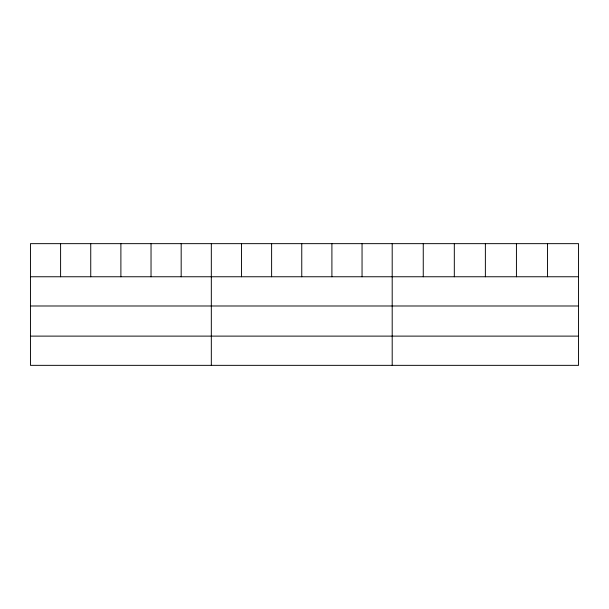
<?xml version="1.0" encoding="UTF-8"?>
<svg xmlns="http://www.w3.org/2000/svg" width="609" height="609" viewBox="0 0 609 609"><rect width="100%" height="100%" fill="white"/><g stroke="black" fill="none" stroke-linecap="round" stroke-linejoin="round"><path stroke-width="0.91" d="M578.55 305.992L578.55 243.653L30.45 243.653L30.45 365.347L578.55 365.347L578.55 305.992L30.45 305.992M30.45 276.76L578.55 276.76M30.45 336.115L578.55 336.115M547.491 243.653L547.491 276.76M516.432 243.653L516.432 276.76M485.373 243.653L485.373 276.76M454.314 243.653L454.314 276.76M423.255 243.653L423.255 276.76M392.196 243.653L392.196 365.347M362.05 243.653L362.05 276.76M331.905 243.653L331.905 276.76M301.76 243.653L301.76 276.76M271.614 243.653L271.614 276.76M241.468 243.653L241.468 276.76M211.323 243.653L211.323 365.347M181.178 243.653L181.178 276.76M151.032 243.653L151.032 276.76M120.887 243.653L120.887 276.76M90.741 243.653L90.741 276.76M60.595 243.653L60.595 276.76"/></g></svg>
